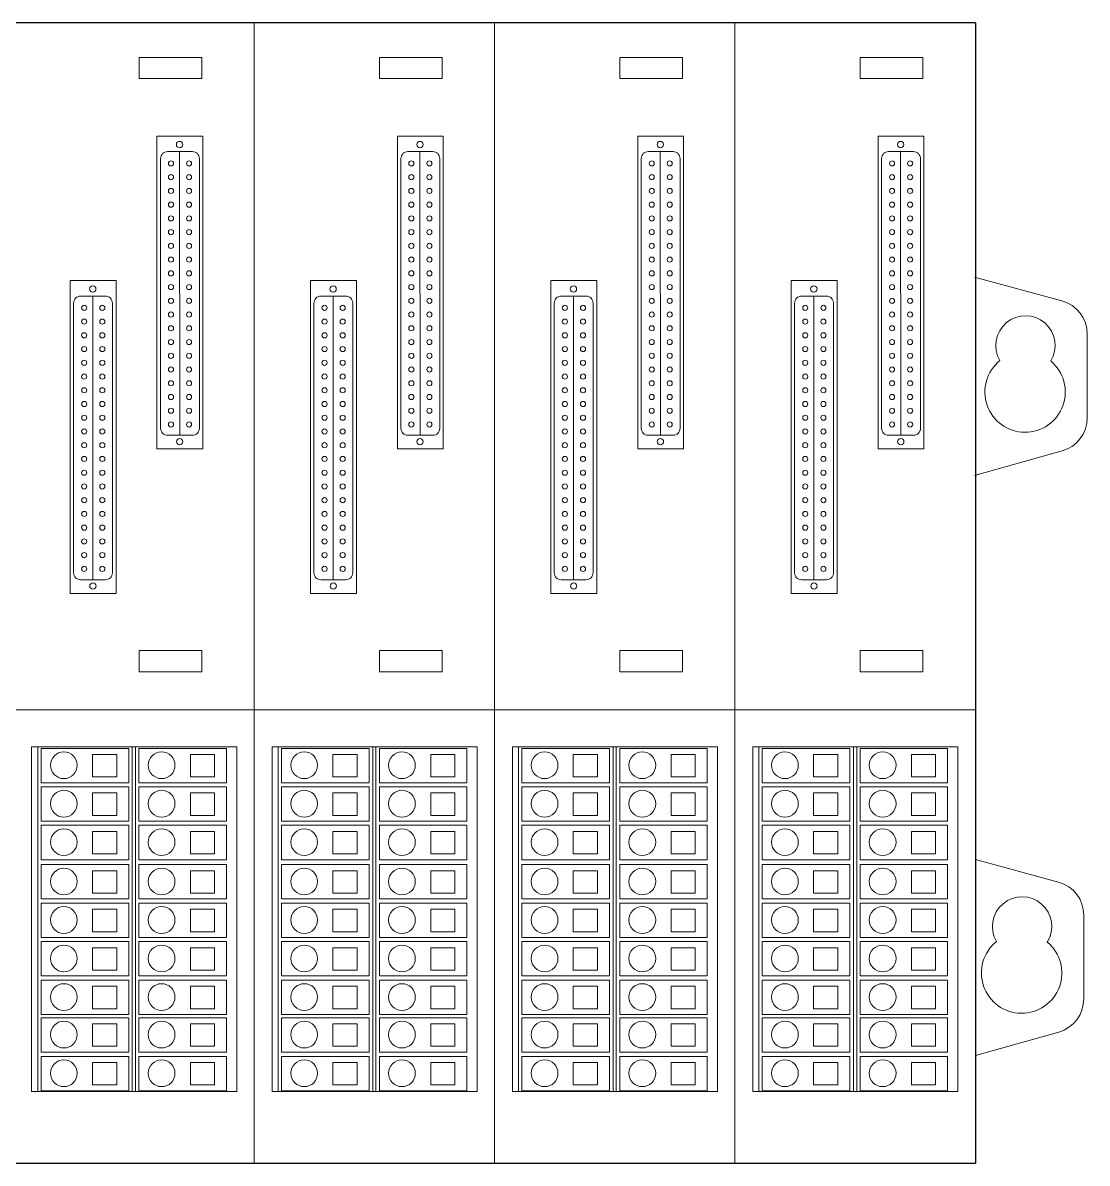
# Model space of a CAD drawing. Header units: millimetres. Extents: x 33157 to 59611, y -29750 to 1750.
# Drawn here: x 55006 to 55161, y -3571.9 to -3405.9 of the extents above; entities that cross this region are included whole.
import ezdxf

# ---------------------------------------------------------------- set-up
doc = ezdxf.new("R2010")
doc.units = ezdxf.units.MM
doc.layers.get('0').update_dxf_attribs({"lineweight": 18})
doc.layers.add('细实线', color=7, linetype='Continuous', lineweight=20)

msp = doc.modelspace()

# ---------------------------------------------------------------- linework, layer by layer
for p, q in [((55039.71, -3405.93), (55039.71, -3571.93)), ((55074.71, -3405.93), (55074.71, -3571.93)), ((55074.71, -3405.93), (55074.71, -3571.93)), ((55109.71, -3405.93), (55109.71, -3571.93)), ((55157.31, -3446.42), (55144.61, -3442.95)), ((55161, -3463.44), (55161, -3451.24)), ((55157.35, -3468.25), (55144.61, -3471.84)), ((55145, -3471.69), (55145.16, -3471.69)), ((54759.71, -3505.93), (55144.71, -3505.93)), ((55008.2, -3511.34), (55008.2, -3561.48)), ((55008.2, -3511.34), (55021.95, -3511.34)), ((55021.95, -3511.34), (55035.7, -3511.34)), ((55021.95, -3511.34), (55021.95, -3561.48)), ((55022.43, -3511.34), (55022.43, -3561.48)), ((55043.2, -3511.34), (55043.2, -3561.48)), ((55043.2, -3511.34), (55056.95, -3511.34)), ((55056.95, -3511.34), (55070.7, -3511.34)), ((55056.95, -3511.34), (55056.95, -3561.48)), ((55057.43, -3511.34), (55057.43, -3561.48)), ((55078.2, -3511.34), (55078.2, -3561.48)), ((55078.2, -3511.34), (55091.95, -3511.34)), ((55091.95, -3511.34), (55105.7, -3511.34)), ((55091.95, -3511.34), (55091.95, -3561.48)), ((55092.43, -3511.34), (55092.43, -3561.48)), ((55113.2, -3511.34), (55113.2, -3561.48)), ((55113.2, -3511.34), (55126.95, -3511.34)), ((55126.95, -3511.34), (55140.7, -3511.34)), ((55126.95, -3511.34), (55126.95, -3561.48)), ((55127.43, -3511.34), (55127.43, -3561.48)), ((55156.81, -3531), (55144.71, -3527.7)), ((55160.5, -3548.03), (55160.5, -3535.83)), ((55156.85, -3552.84), (55144.71, -3556.26))]:
    msp.add_line(p, q)
at = {"lineweight": 30}
msp.add_line((55144.71, -3405.93), (55144.71, -3571.93), dxfattribs=at)
msp.add_lwpolyline([(55144.71, -3405.93), (54759.71, -3405.93), (54759.71, -3571.93), (55144.71, -3571.93)], dxfattribs=at)
for points in [[(55022.95, -3410.97), (55022.95, -3414.05), (55032.07, -3414.05), (55032.07, -3410.97)], [(55057.95, -3410.97), (55057.95, -3414.05), (55067.07, -3414.05), (55067.07, -3410.97)], [(55092.95, -3410.97), (55092.95, -3414.05), (55102.07, -3414.05), (55102.07, -3410.97)], [(55127.95, -3410.97), (55127.95, -3414.05), (55137.07, -3414.05), (55137.07, -3410.97)], [(55022.95, -3497.31), (55022.95, -3500.39), (55032.07, -3500.39), (55032.07, -3497.31)], [(55057.95, -3497.31), (55057.95, -3500.39), (55067.07, -3500.39), (55067.07, -3497.31)], [(55092.95, -3497.31), (55092.95, -3500.39), (55102.07, -3500.39), (55102.07, -3497.31)], [(55127.95, -3497.31), (55127.95, -3500.39), (55137.07, -3500.39), (55137.07, -3497.31)], [(55007.29, -3511.34), (55007.29, -3561.48), (55037.18, -3561.48), (55037.18, -3511.34)], [(55008.69, -3511.55), (55008.69, -3516.55), (55021.43, -3516.55), (55021.43, -3511.55)], [(55016.16, -3512.44), (55016.16, -3515.7), (55019.68, -3515.7), (55019.68, -3512.44)], [(55022.92, -3511.55), (55022.92, -3516.55), (55035.66, -3516.55), (55035.66, -3511.55)], [(55030.4, -3512.44), (55030.4, -3515.7), (55033.91, -3515.7), (55033.91, -3512.44)], [(55042.29, -3511.34), (55042.29, -3561.48), (55072.18, -3561.48), (55072.18, -3511.34)], [(55043.69, -3511.55), (55043.69, -3516.55), (55056.43, -3516.55), (55056.43, -3511.55)], [(55051.16, -3512.44), (55051.16, -3515.7), (55054.68, -3515.7), (55054.68, -3512.44)], [(55057.92, -3511.55), (55057.92, -3516.55), (55070.66, -3516.55), (55070.66, -3511.55)], [(55065.4, -3512.44), (55065.4, -3515.7), (55068.91, -3515.7), (55068.91, -3512.44)], [(55077.29, -3511.34), (55077.29, -3561.48), (55107.18, -3561.48), (55107.18, -3511.34)], [(55078.69, -3511.55), (55078.69, -3516.55), (55091.43, -3516.55), (55091.43, -3511.55)], [(55086.16, -3512.44), (55086.16, -3515.7), (55089.68, -3515.7), (55089.68, -3512.44)], [(55092.92, -3511.55), (55092.92, -3516.55), (55105.66, -3516.55), (55105.66, -3511.55)], [(55100.4, -3512.44), (55100.4, -3515.7), (55103.91, -3515.7), (55103.91, -3512.44)], [(55112.29, -3511.34), (55112.29, -3561.48), (55142.18, -3561.48), (55142.18, -3511.34)], [(55113.69, -3511.55), (55113.69, -3516.55), (55126.43, -3516.55), (55126.43, -3511.55)], [(55121.16, -3512.44), (55121.16, -3515.7), (55124.68, -3515.7), (55124.68, -3512.44)], [(55127.92, -3511.55), (55127.92, -3516.55), (55140.66, -3516.55), (55140.66, -3511.55)], [(55135.4, -3512.44), (55135.4, -3515.7), (55138.91, -3515.7), (55138.91, -3512.44)], [(55008.69, -3517.15), (55008.69, -3522.15), (55021.43, -3522.15), (55021.43, -3517.15)], [(55022.92, -3517.15), (55022.92, -3522.15), (55035.66, -3522.15), (55035.66, -3517.15)], [(55043.69, -3517.15), (55043.69, -3522.15), (55056.43, -3522.15), (55056.43, -3517.15)], [(55057.92, -3517.15), (55057.92, -3522.15), (55070.66, -3522.15), (55070.66, -3517.15)], [(55078.69, -3517.15), (55078.69, -3522.15), (55091.43, -3522.15), (55091.43, -3517.15)], [(55092.92, -3517.15), (55092.92, -3522.15), (55105.66, -3522.15), (55105.66, -3517.15)], [(55113.69, -3517.15), (55113.69, -3522.15), (55126.43, -3522.15), (55126.43, -3517.15)], [(55127.92, -3517.15), (55127.92, -3522.15), (55140.66, -3522.15), (55140.66, -3517.15)], [(55016.16, -3518.04), (55016.16, -3521.3), (55019.68, -3521.3), (55019.68, -3518.04)], [(55030.4, -3518.04), (55030.4, -3521.3), (55033.91, -3521.3), (55033.91, -3518.04)], [(55051.16, -3518.04), (55051.16, -3521.3), (55054.68, -3521.3), (55054.68, -3518.04)], [(55065.4, -3518.04), (55065.4, -3521.3), (55068.91, -3521.3), (55068.91, -3518.04)], [(55086.16, -3518.04), (55086.16, -3521.3), (55089.68, -3521.3), (55089.68, -3518.04)], [(55100.4, -3518.04), (55100.4, -3521.3), (55103.91, -3521.3), (55103.91, -3518.04)], [(55121.16, -3518.04), (55121.16, -3521.3), (55124.68, -3521.3), (55124.68, -3518.04)], [(55135.4, -3518.04), (55135.4, -3521.3), (55138.91, -3521.3), (55138.91, -3518.04)], [(55008.69, -3522.75), (55008.69, -3527.75), (55021.43, -3527.75), (55021.43, -3522.75)], [(55016.16, -3523.64), (55016.16, -3526.9), (55019.68, -3526.9), (55019.68, -3523.64)], [(55022.92, -3522.75), (55022.92, -3527.75), (55035.66, -3527.75), (55035.66, -3522.75)], [(55030.4, -3523.64), (55030.4, -3526.9), (55033.91, -3526.9), (55033.91, -3523.64)], [(55043.69, -3522.75), (55043.69, -3527.75), (55056.43, -3527.75), (55056.43, -3522.75)], [(55051.16, -3523.64), (55051.16, -3526.9), (55054.68, -3526.9), (55054.68, -3523.64)], [(55057.92, -3522.75), (55057.92, -3527.75), (55070.66, -3527.75), (55070.66, -3522.75)], [(55065.4, -3523.64), (55065.4, -3526.9), (55068.91, -3526.9), (55068.91, -3523.64)], [(55078.69, -3522.75), (55078.69, -3527.75), (55091.43, -3527.75), (55091.43, -3522.75)], [(55086.16, -3523.64), (55086.16, -3526.9), (55089.68, -3526.9), (55089.68, -3523.64)], [(55092.92, -3522.75), (55092.92, -3527.75), (55105.66, -3527.75), (55105.66, -3522.75)], [(55100.4, -3523.64), (55100.4, -3526.9), (55103.91, -3526.9), (55103.91, -3523.64)], [(55113.69, -3522.75), (55113.69, -3527.75), (55126.43, -3527.75), (55126.43, -3522.75)], [(55121.16, -3523.64), (55121.16, -3526.9), (55124.68, -3526.9), (55124.68, -3523.64)], [(55127.92, -3522.75), (55127.92, -3527.75), (55140.66, -3527.75), (55140.66, -3522.75)], [(55135.4, -3523.64), (55135.4, -3526.9), (55138.91, -3526.9), (55138.91, -3523.64)], [(55008.69, -3528.47), (55008.69, -3533.47), (55021.43, -3533.47), (55021.43, -3528.47)], [(55022.92, -3528.47), (55022.92, -3533.47), (55035.66, -3533.47), (55035.66, -3528.47)], [(55043.69, -3528.47), (55043.69, -3533.47), (55056.43, -3533.47), (55056.43, -3528.47)], [(55057.92, -3528.47), (55057.92, -3533.47), (55070.66, -3533.47), (55070.66, -3528.47)], [(55078.69, -3528.47), (55078.69, -3533.47), (55091.43, -3533.47), (55091.43, -3528.47)], [(55092.92, -3528.47), (55092.92, -3533.47), (55105.66, -3533.47), (55105.66, -3528.47)], [(55113.69, -3528.47), (55113.69, -3533.47), (55126.43, -3533.47), (55126.43, -3528.47)], [(55127.92, -3528.47), (55127.92, -3533.47), (55140.66, -3533.47), (55140.66, -3528.47)], [(55016.16, -3529.37), (55016.16, -3532.63), (55019.68, -3532.63), (55019.68, -3529.37)], [(55030.4, -3529.37), (55030.4, -3532.63), (55033.91, -3532.63), (55033.91, -3529.37)], [(55051.16, -3529.37), (55051.16, -3532.63), (55054.68, -3532.63), (55054.68, -3529.37)], [(55065.4, -3529.37), (55065.4, -3532.63), (55068.91, -3532.63), (55068.91, -3529.37)], [(55086.16, -3529.37), (55086.16, -3532.63), (55089.68, -3532.63), (55089.68, -3529.37)], [(55100.4, -3529.37), (55100.4, -3532.63), (55103.91, -3532.63), (55103.91, -3529.37)], [(55121.16, -3529.37), (55121.16, -3532.63), (55124.68, -3532.63), (55124.68, -3529.37)], [(55135.4, -3529.37), (55135.4, -3532.63), (55138.91, -3532.63), (55138.91, -3529.37)], [(55008.69, -3534.07), (55008.69, -3539.07), (55021.43, -3539.07), (55021.43, -3534.07)], [(55022.92, -3534.07), (55022.92, -3539.07), (55035.66, -3539.07), (55035.66, -3534.07)], [(55043.69, -3534.07), (55043.69, -3539.07), (55056.43, -3539.07), (55056.43, -3534.07)], [(55057.92, -3534.07), (55057.92, -3539.07), (55070.66, -3539.07), (55070.66, -3534.07)], [(55078.69, -3534.07), (55078.69, -3539.07), (55091.43, -3539.07), (55091.43, -3534.07)], [(55092.92, -3534.07), (55092.92, -3539.07), (55105.66, -3539.07), (55105.66, -3534.07)], [(55113.69, -3534.07), (55113.69, -3539.07), (55126.43, -3539.07), (55126.43, -3534.07)], [(55127.92, -3534.07), (55127.92, -3539.07), (55140.66, -3539.07), (55140.66, -3534.07)], [(55016.16, -3534.97), (55016.16, -3538.23), (55019.68, -3538.23), (55019.68, -3534.97)], [(55030.4, -3534.97), (55030.4, -3538.23), (55033.91, -3538.23), (55033.91, -3534.97)], [(55051.16, -3534.97), (55051.16, -3538.23), (55054.68, -3538.23), (55054.68, -3534.97)], [(55065.4, -3534.97), (55065.4, -3538.23), (55068.91, -3538.23), (55068.91, -3534.97)], [(55086.16, -3534.97), (55086.16, -3538.23), (55089.68, -3538.23), (55089.68, -3534.97)], [(55100.4, -3534.97), (55100.4, -3538.23), (55103.91, -3538.23), (55103.91, -3534.97)], [(55121.16, -3534.97), (55121.16, -3538.23), (55124.68, -3538.23), (55124.68, -3534.97)], [(55135.4, -3534.97), (55135.4, -3538.23), (55138.91, -3538.23), (55138.91, -3534.97)], [(55008.69, -3539.67), (55008.69, -3544.67), (55021.43, -3544.67), (55021.43, -3539.67)], [(55016.16, -3540.57), (55016.16, -3543.83), (55019.68, -3543.83), (55019.68, -3540.57)], [(55022.92, -3539.67), (55022.92, -3544.67), (55035.66, -3544.67), (55035.66, -3539.67)], [(55030.4, -3540.57), (55030.4, -3543.83), (55033.91, -3543.83), (55033.91, -3540.57)], [(55043.69, -3539.67), (55043.69, -3544.67), (55056.43, -3544.67), (55056.43, -3539.67)], [(55051.16, -3540.57), (55051.16, -3543.83), (55054.68, -3543.83), (55054.68, -3540.57)], [(55057.92, -3539.67), (55057.92, -3544.67), (55070.66, -3544.67), (55070.66, -3539.67)], [(55065.4, -3540.57), (55065.4, -3543.83), (55068.91, -3543.83), (55068.91, -3540.57)], [(55078.69, -3539.67), (55078.69, -3544.67), (55091.43, -3544.67), (55091.43, -3539.67)], [(55086.16, -3540.57), (55086.16, -3543.83), (55089.68, -3543.83), (55089.68, -3540.57)], [(55092.92, -3539.67), (55092.92, -3544.67), (55105.66, -3544.67), (55105.66, -3539.67)], [(55100.4, -3540.57), (55100.4, -3543.83), (55103.91, -3543.83), (55103.91, -3540.57)], [(55113.69, -3539.67), (55113.69, -3544.67), (55126.43, -3544.67), (55126.43, -3539.67)], [(55121.16, -3540.57), (55121.16, -3543.83), (55124.68, -3543.83), (55124.68, -3540.57)], [(55127.92, -3539.67), (55127.92, -3544.67), (55140.66, -3544.67), (55140.66, -3539.67)], [(55135.4, -3540.57), (55135.4, -3543.83), (55138.91, -3543.83), (55138.91, -3540.57)], [(55008.69, -3545.29), (55008.69, -3550.29), (55021.43, -3550.29), (55021.43, -3545.29)], [(55022.92, -3545.29), (55022.92, -3550.29), (55035.66, -3550.29), (55035.66, -3545.29)], [(55043.69, -3545.29), (55043.69, -3550.29), (55056.43, -3550.29), (55056.43, -3545.29)], [(55057.92, -3545.29), (55057.92, -3550.29), (55070.66, -3550.29), (55070.66, -3545.29)], [(55078.69, -3545.29), (55078.69, -3550.29), (55091.43, -3550.29), (55091.43, -3545.29)], [(55092.92, -3545.29), (55092.92, -3550.29), (55105.66, -3550.29), (55105.66, -3545.29)], [(55113.69, -3545.29), (55113.69, -3550.29), (55126.43, -3550.29), (55126.43, -3545.29)], [(55127.92, -3545.29), (55127.92, -3550.29), (55140.66, -3550.29), (55140.66, -3545.29)], [(55016.16, -3546.18), (55016.16, -3549.44), (55019.68, -3549.44), (55019.68, -3546.18)], [(55030.4, -3546.18), (55030.4, -3549.44), (55033.91, -3549.44), (55033.91, -3546.18)], [(55051.16, -3546.18), (55051.16, -3549.44), (55054.68, -3549.44), (55054.68, -3546.18)], [(55065.4, -3546.18), (55065.4, -3549.44), (55068.91, -3549.44), (55068.91, -3546.18)], [(55086.16, -3546.18), (55086.16, -3549.44), (55089.68, -3549.44), (55089.68, -3546.18)], [(55100.4, -3546.18), (55100.4, -3549.44), (55103.91, -3549.44), (55103.91, -3546.18)], [(55121.16, -3546.18), (55121.16, -3549.44), (55124.68, -3549.44), (55124.68, -3546.18)], [(55135.4, -3546.18), (55135.4, -3549.44), (55138.91, -3549.44), (55138.91, -3546.18)], [(55008.69, -3550.75), (55008.69, -3555.75), (55021.43, -3555.75), (55021.43, -3550.75)], [(55016.16, -3551.65), (55016.16, -3554.9), (55019.68, -3554.9), (55019.68, -3551.65)], [(55022.92, -3550.75), (55022.92, -3555.75), (55035.66, -3555.75), (55035.66, -3550.75)], [(55030.4, -3551.65), (55030.4, -3554.9), (55033.91, -3554.9), (55033.91, -3551.65)], [(55043.69, -3550.75), (55043.69, -3555.75), (55056.43, -3555.75), (55056.43, -3550.75)], [(55051.16, -3551.65), (55051.16, -3554.9), (55054.68, -3554.9), (55054.68, -3551.65)], [(55057.92, -3550.75), (55057.92, -3555.75), (55070.66, -3555.75), (55070.66, -3550.75)], [(55065.4, -3551.65), (55065.4, -3554.9), (55068.91, -3554.9), (55068.91, -3551.65)], [(55078.69, -3550.75), (55078.69, -3555.75), (55091.43, -3555.75), (55091.43, -3550.75)], [(55086.16, -3551.65), (55086.16, -3554.9), (55089.68, -3554.9), (55089.68, -3551.65)], [(55092.92, -3550.75), (55092.92, -3555.75), (55105.66, -3555.75), (55105.66, -3550.75)], [(55100.4, -3551.65), (55100.4, -3554.9), (55103.91, -3554.9), (55103.91, -3551.65)], [(55113.69, -3550.75), (55113.69, -3555.75), (55126.43, -3555.75), (55126.43, -3550.75)], [(55121.16, -3551.65), (55121.16, -3554.9), (55124.68, -3554.9), (55124.68, -3551.65)], [(55127.92, -3550.75), (55127.92, -3555.75), (55140.66, -3555.75), (55140.66, -3550.75)], [(55135.4, -3551.65), (55135.4, -3554.9), (55138.91, -3554.9), (55138.91, -3551.65)], [(55008.69, -3556.38), (55008.69, -3561.38), (55021.43, -3561.38), (55021.43, -3556.38)], [(55016.16, -3557.27), (55016.16, -3560.53), (55019.68, -3560.53), (55019.68, -3557.27)], [(55022.92, -3556.38), (55022.92, -3561.38), (55035.66, -3561.38), (55035.66, -3556.38)], [(55030.4, -3557.27), (55030.4, -3560.53), (55033.91, -3560.53), (55033.91, -3557.27)], [(55043.69, -3556.38), (55043.69, -3561.38), (55056.43, -3561.38), (55056.43, -3556.38)], [(55051.16, -3557.27), (55051.16, -3560.53), (55054.68, -3560.53), (55054.68, -3557.27)], [(55057.92, -3556.38), (55057.92, -3561.38), (55070.66, -3561.38), (55070.66, -3556.38)], [(55065.4, -3557.27), (55065.4, -3560.53), (55068.91, -3560.53), (55068.91, -3557.27)], [(55078.69, -3556.38), (55078.69, -3561.38), (55091.43, -3561.38), (55091.43, -3556.38)], [(55086.16, -3557.27), (55086.16, -3560.53), (55089.68, -3560.53), (55089.68, -3557.27)], [(55092.92, -3556.38), (55092.92, -3561.38), (55105.66, -3561.38), (55105.66, -3556.38)], [(55100.4, -3557.27), (55100.4, -3560.53), (55103.91, -3560.53), (55103.91, -3557.27)], [(55113.69, -3556.38), (55113.69, -3561.38), (55126.43, -3561.38), (55126.43, -3556.38)], [(55121.16, -3557.27), (55121.16, -3560.53), (55124.68, -3560.53), (55124.68, -3557.27)], [(55127.92, -3556.38), (55127.92, -3561.38), (55140.66, -3561.38), (55140.66, -3556.38)], [(55135.4, -3557.27), (55135.4, -3560.53), (55138.91, -3560.53), (55138.91, -3557.27)]]:
    msp.add_lwpolyline(points, close=True)
for centre in [(55011.98, -3514), (55026.21, -3514), (55046.98, -3514), (55061.21, -3514), (55081.98, -3514), (55096.21, -3514), (55116.98, -3514), (55131.21, -3514), (55011.98, -3519.6), (55026.21, -3519.6), (55046.98, -3519.6), (55061.21, -3519.6), (55081.98, -3519.6), (55096.21, -3519.6), (55116.98, -3519.6), (55131.21, -3519.6), (55011.98, -3525.2), (55026.21, -3525.2), (55046.98, -3525.2), (55061.21, -3525.2), (55081.98, -3525.2), (55096.21, -3525.2), (55116.98, -3525.2), (55131.21, -3525.2), (55011.98, -3530.93), (55026.21, -3530.93), (55046.98, -3530.93), (55061.21, -3530.93), (55081.98, -3530.93), (55096.21, -3530.93), (55116.98, -3530.93), (55131.21, -3530.93), (55011.98, -3536.53), (55026.21, -3536.53), (55046.98, -3536.53), (55061.21, -3536.53), (55081.98, -3536.53), (55096.21, -3536.53), (55116.98, -3536.53), (55131.21, -3536.53), (55011.98, -3542.13), (55026.21, -3542.13), (55046.98, -3542.13), (55061.21, -3542.13), (55081.98, -3542.13), (55096.21, -3542.13), (55116.98, -3542.13), (55131.21, -3542.13), (55011.98, -3547.75), (55026.21, -3547.75), (55046.98, -3547.75), (55061.21, -3547.75), (55081.98, -3547.75), (55096.21, -3547.75), (55116.98, -3547.75), (55131.21, -3547.75), (55011.98, -3553.21), (55026.21, -3553.21), (55046.98, -3553.21), (55061.21, -3553.21), (55081.98, -3553.21), (55096.21, -3553.21), (55116.98, -3553.21), (55131.21, -3553.21), (55011.98, -3558.84), (55026.21, -3558.84), (55046.98, -3558.84), (55061.21, -3558.84), (55081.98, -3558.84), (55096.21, -3558.84), (55116.98, -3558.84), (55131.21, -3558.84)]:
    msp.add_circle(centre, 1.95)
for centre, radius, start, end in [((55156, -3451.24), 5, 0, 74.7449), ((55152.01, -3452.89), 4.32, 328.3, 210.6524), ((55151.95, -3459.67), 5.86, 128.6083, 50.3442), ((55156, -3463.44), 5, 285.7247, 0), ((55155.5, -3535.83), 5, 0, 74.7449), ((55151.51, -3537.47), 4.32, 328.3, 210.6524), ((55151.45, -3544.25), 5.86, 128.6083, 50.3442), ((55155.5, -3548.03), 5, 285.7247, 0)]:
    msp.add_arc(centre, radius, start, end)
at = {"layer": '细实线'}
for p, q in [((55028.83, -3424.7), (55028.85, -3465.98)), ((55063.83, -3424.7), (55063.85, -3465.98)), ((55098.83, -3424.7), (55098.85, -3465.98)), ((55133.83, -3424.7), (55133.85, -3465.98)), ((55016.19, -3445.72), (55016.21, -3487)), ((55051.19, -3445.72), (55051.21, -3487)), ((55086.19, -3445.72), (55086.21, -3487)), ((55121.19, -3445.72), (55121.21, -3487))]:
    msp.add_line(p, q, dxfattribs=at)
for points in [[(55025.54, -3422.42), (55032.21, -3422.42), (55032.21, -3467.96), (55025.54, -3467.96)], [(55060.54, -3422.42), (55067.21, -3422.42), (55067.21, -3467.96), (55060.54, -3467.96)], [(55095.54, -3422.42), (55102.21, -3422.42), (55102.21, -3467.96), (55095.54, -3467.96)], [(55130.54, -3422.42), (55137.21, -3422.42), (55137.21, -3467.96), (55130.54, -3467.96)], [(55012.91, -3443.44), (55019.58, -3443.44), (55019.58, -3488.98), (55012.91, -3488.98)], [(55047.91, -3443.44), (55054.58, -3443.44), (55054.58, -3488.98), (55047.91, -3488.98)], [(55082.91, -3443.44), (55089.58, -3443.44), (55089.58, -3488.98), (55082.91, -3488.98)], [(55117.91, -3443.44), (55124.58, -3443.44), (55124.58, -3488.98), (55117.91, -3488.98)]]:
    msp.add_lwpolyline(points, close=True, dxfattribs=at)
for points in [[(55027.06, -3424.68), (55030.72, -3424.68, -0.414214), (55031.72, -3425.68), (55031.72, -3464.96, -0.414214), (55030.72, -3465.96), (55027.06, -3465.96, -0.414214), (55026.06, -3464.96), (55026.06, -3425.68, -0.414214)], [(55062.06, -3424.68), (55065.72, -3424.68, -0.414214), (55066.72, -3425.68), (55066.72, -3464.96, -0.414214), (55065.72, -3465.96), (55062.06, -3465.96, -0.414214), (55061.06, -3464.96), (55061.06, -3425.68, -0.414214)], [(55097.06, -3424.68), (55100.72, -3424.68, -0.414214), (55101.72, -3425.68), (55101.72, -3464.96, -0.414214), (55100.72, -3465.96), (55097.06, -3465.96, -0.414214), (55096.06, -3464.96), (55096.06, -3425.68, -0.414214)], [(55132.06, -3424.68), (55135.72, -3424.68, -0.414214), (55136.72, -3425.68), (55136.72, -3464.96, -0.414214), (55135.72, -3465.96), (55132.06, -3465.96, -0.414214), (55131.06, -3464.96), (55131.06, -3425.68, -0.414214)], [(55014.39, -3445.72), (55018.05, -3445.72, -0.414214), (55019.05, -3446.72), (55019.05, -3486, -0.414214), (55018.05, -3487), (55014.39, -3487, -0.414214), (55013.39, -3486), (55013.39, -3446.72, -0.414214)], [(55049.39, -3445.72), (55053.05, -3445.72, -0.414214), (55054.05, -3446.72), (55054.05, -3486, -0.414214), (55053.05, -3487), (55049.39, -3487, -0.414214), (55048.39, -3486), (55048.39, -3446.72, -0.414214)], [(55084.39, -3445.72), (55088.05, -3445.72, -0.414214), (55089.05, -3446.72), (55089.05, -3486, -0.414214), (55088.05, -3487), (55084.39, -3487, -0.414214), (55083.39, -3486), (55083.39, -3446.72, -0.414214)], [(55119.39, -3445.72), (55123.05, -3445.72, -0.414214), (55124.05, -3446.72), (55124.05, -3486, -0.414214), (55123.05, -3487), (55119.39, -3487, -0.414214), (55118.39, -3486), (55118.39, -3446.72, -0.414214)]]:
    msp.add_lwpolyline(points, format="xyb", close=True, dxfattribs=at)
for centre, radius in [((55028.83, -3423.65), 0.462), ((55063.83, -3423.65), 0.462), ((55098.83, -3423.65), 0.462), ((55133.83, -3423.65), 0.462), ((55027.58, -3426.4), 0.373), ((55030.21, -3426.4), 0.373), ((55062.58, -3426.4), 0.373), ((55065.21, -3426.4), 0.373), ((55097.58, -3426.4), 0.373), ((55100.21, -3426.4), 0.373), ((55132.58, -3426.4), 0.373), ((55135.21, -3426.4), 0.373), ((55027.58, -3428.4), 0.373), ((55030.21, -3428.4), 0.373), ((55062.58, -3428.4), 0.373), ((55065.21, -3428.4), 0.373), ((55097.58, -3428.4), 0.373), ((55100.21, -3428.4), 0.373), ((55132.58, -3428.4), 0.373), ((55135.21, -3428.4), 0.373), ((55027.58, -3430.4), 0.373), ((55030.21, -3430.4), 0.373), ((55062.58, -3430.4), 0.373), ((55065.21, -3430.4), 0.373), ((55097.58, -3430.4), 0.373), ((55100.21, -3430.4), 0.373), ((55132.58, -3430.4), 0.373), ((55135.21, -3430.4), 0.373), ((55027.58, -3432.4), 0.373), ((55030.21, -3432.4), 0.373), ((55062.58, -3432.4), 0.373), ((55065.21, -3432.4), 0.373), ((55097.58, -3432.4), 0.373), ((55100.21, -3432.4), 0.373), ((55132.58, -3432.4), 0.373), ((55135.21, -3432.4), 0.373), ((55027.58, -3434.4), 0.373), ((55030.21, -3434.4), 0.373), ((55062.58, -3434.4), 0.373), ((55065.21, -3434.4), 0.373), ((55097.58, -3434.4), 0.373), ((55100.21, -3434.4), 0.373), ((55132.58, -3434.4), 0.373), ((55135.21, -3434.4), 0.373), ((55027.58, -3436.4), 0.373), ((55030.21, -3436.4), 0.373), ((55062.58, -3436.4), 0.373), ((55065.21, -3436.4), 0.373), ((55097.58, -3436.4), 0.373), ((55100.21, -3436.4), 0.373), ((55132.58, -3436.4), 0.373), ((55135.21, -3436.4), 0.373), ((55027.58, -3438.4), 0.373), ((55030.21, -3438.4), 0.373), ((55062.58, -3438.4), 0.373), ((55065.21, -3438.4), 0.373), ((55097.58, -3438.4), 0.373), ((55100.21, -3438.4), 0.373), ((55132.58, -3438.4), 0.373), ((55135.21, -3438.4), 0.373), ((55027.58, -3440.4), 0.373), ((55030.21, -3440.4), 0.373), ((55062.58, -3440.4), 0.373), ((55065.21, -3440.4), 0.373), ((55097.58, -3440.4), 0.373), ((55100.21, -3440.4), 0.373), ((55132.58, -3440.4), 0.373), ((55135.21, -3440.4), 0.373), ((55027.58, -3442.4), 0.373), ((55030.21, -3442.4), 0.373), ((55062.58, -3442.4), 0.373), ((55065.21, -3442.4), 0.373), ((55097.58, -3442.4), 0.373), ((55100.21, -3442.4), 0.373), ((55132.58, -3442.4), 0.373), ((55135.21, -3442.4), 0.373), ((55016.19, -3444.67), 0.462), ((55027.58, -3444.4), 0.373), ((55030.21, -3444.4), 0.373), ((55051.19, -3444.67), 0.462), ((55062.58, -3444.4), 0.373), ((55065.21, -3444.4), 0.373), ((55086.19, -3444.67), 0.462), ((55097.58, -3444.4), 0.373), ((55100.21, -3444.4), 0.373), ((55121.19, -3444.67), 0.462), ((55132.58, -3444.4), 0.373), ((55135.21, -3444.4), 0.373), ((55027.58, -3446.4), 0.373), ((55030.21, -3446.4), 0.373), ((55062.58, -3446.4), 0.373), ((55065.21, -3446.4), 0.373), ((55097.58, -3446.4), 0.373), ((55100.21, -3446.4), 0.373), ((55132.58, -3446.4), 0.373), ((55135.21, -3446.4), 0.373), ((55014.94, -3447.42), 0.373), ((55017.58, -3447.42), 0.373), ((55049.94, -3447.42), 0.373), ((55052.58, -3447.42), 0.373), ((55084.94, -3447.42), 0.373), ((55087.58, -3447.42), 0.373), ((55119.94, -3447.42), 0.373), ((55122.58, -3447.42), 0.373), ((55014.94, -3449.42), 0.373), ((55017.58, -3449.42), 0.373), ((55027.58, -3448.4), 0.373), ((55030.21, -3448.4), 0.373), ((55049.94, -3449.42), 0.373), ((55052.58, -3449.42), 0.373), ((55062.58, -3448.4), 0.373), ((55065.21, -3448.4), 0.373), ((55084.94, -3449.42), 0.373), ((55087.58, -3449.42), 0.373), ((55097.58, -3448.4), 0.373), ((55100.21, -3448.4), 0.373), ((55119.94, -3449.42), 0.373), ((55122.58, -3449.42), 0.373), ((55132.58, -3448.4), 0.373), ((55135.21, -3448.4), 0.373), ((55014.94, -3451.42), 0.373), ((55017.58, -3451.42), 0.373), ((55027.58, -3450.4), 0.373), ((55030.21, -3450.4), 0.373), ((55049.94, -3451.42), 0.373), ((55052.58, -3451.42), 0.373), ((55062.58, -3450.4), 0.373), ((55065.21, -3450.4), 0.373), ((55084.94, -3451.42), 0.373), ((55087.58, -3451.42), 0.373), ((55097.58, -3450.4), 0.373), ((55100.21, -3450.4), 0.373), ((55119.94, -3451.42), 0.373), ((55122.58, -3451.42), 0.373), ((55132.58, -3450.4), 0.373), ((55135.21, -3450.4), 0.373), ((55027.58, -3452.4), 0.373), ((55030.21, -3452.4), 0.373), ((55062.58, -3452.4), 0.373), ((55065.21, -3452.4), 0.373), ((55097.58, -3452.4), 0.373), ((55100.21, -3452.4), 0.373), ((55132.58, -3452.4), 0.373), ((55135.21, -3452.4), 0.373), ((55014.94, -3453.42), 0.373), ((55017.58, -3453.42), 0.373), ((55027.58, -3454.4), 0.373), ((55030.21, -3454.4), 0.373), ((55049.94, -3453.42), 0.373), ((55052.58, -3453.42), 0.373), ((55062.58, -3454.4), 0.373), ((55065.21, -3454.4), 0.373), ((55084.94, -3453.42), 0.373), ((55087.58, -3453.42), 0.373), ((55097.58, -3454.4), 0.373), ((55100.21, -3454.4), 0.373), ((55119.94, -3453.42), 0.373), ((55122.58, -3453.42), 0.373), ((55132.58, -3454.4), 0.373), ((55135.21, -3454.4), 0.373), ((55014.94, -3455.42), 0.373), ((55017.58, -3455.42), 0.373), ((55027.58, -3456.4), 0.373), ((55030.21, -3456.4), 0.373), ((55049.94, -3455.42), 0.373), ((55052.58, -3455.42), 0.373), ((55062.58, -3456.4), 0.373), ((55065.21, -3456.4), 0.373), ((55084.94, -3455.42), 0.373), ((55087.58, -3455.42), 0.373), ((55097.58, -3456.4), 0.373), ((55100.21, -3456.4), 0.373), ((55119.94, -3455.42), 0.373), ((55122.58, -3455.42), 0.373), ((55132.58, -3456.4), 0.373), ((55135.21, -3456.4), 0.373), ((55014.94, -3457.42), 0.373), ((55017.58, -3457.42), 0.373), ((55049.94, -3457.42), 0.373), ((55052.58, -3457.42), 0.373), ((55084.94, -3457.42), 0.373), ((55087.58, -3457.42), 0.373), ((55119.94, -3457.42), 0.373), ((55122.58, -3457.42), 0.373), ((55014.94, -3459.42), 0.373), ((55017.58, -3459.42), 0.373), ((55027.58, -3458.4), 0.373), ((55030.21, -3458.4), 0.373), ((55049.94, -3459.42), 0.373), ((55052.58, -3459.42), 0.373), ((55062.58, -3458.4), 0.373), ((55065.21, -3458.4), 0.373), ((55084.94, -3459.42), 0.373), ((55087.58, -3459.42), 0.373), ((55097.58, -3458.4), 0.373), ((55100.21, -3458.4), 0.373), ((55119.94, -3459.42), 0.373), ((55122.58, -3459.42), 0.373), ((55132.58, -3458.4), 0.373), ((55135.21, -3458.4), 0.373), ((55014.94, -3461.42), 0.373), ((55017.58, -3461.42), 0.373), ((55027.58, -3460.4), 0.373), ((55030.21, -3460.4), 0.373), ((55049.94, -3461.42), 0.373), ((55052.58, -3461.42), 0.373), ((55062.58, -3460.4), 0.373), ((55065.21, -3460.4), 0.373), ((55084.94, -3461.42), 0.373), ((55087.58, -3461.42), 0.373), ((55097.58, -3460.4), 0.373), ((55100.21, -3460.4), 0.373), ((55119.94, -3461.42), 0.373), ((55122.58, -3461.42), 0.373), ((55132.58, -3460.4), 0.373), ((55135.21, -3460.4), 0.373), ((55027.58, -3462.4), 0.373), ((55030.21, -3462.4), 0.373), ((55062.58, -3462.4), 0.373), ((55065.21, -3462.4), 0.373), ((55097.58, -3462.4), 0.373), ((55100.21, -3462.4), 0.373), ((55132.58, -3462.4), 0.373), ((55135.21, -3462.4), 0.373), ((55014.94, -3463.42), 0.373), ((55017.58, -3463.42), 0.373), ((55027.58, -3464.4), 0.373), ((55030.21, -3464.4), 0.373), ((55049.94, -3463.42), 0.373), ((55052.58, -3463.42), 0.373), ((55062.58, -3464.4), 0.373), ((55065.21, -3464.4), 0.373), ((55084.94, -3463.42), 0.373), ((55087.58, -3463.42), 0.373), ((55097.58, -3464.4), 0.373), ((55100.21, -3464.4), 0.373), ((55119.94, -3463.42), 0.373), ((55122.58, -3463.42), 0.373), ((55132.58, -3464.4), 0.373), ((55135.21, -3464.4), 0.373), ((55014.94, -3465.42), 0.373), ((55017.58, -3465.42), 0.373), ((55049.94, -3465.42), 0.373), ((55052.58, -3465.42), 0.373), ((55084.94, -3465.42), 0.373), ((55087.58, -3465.42), 0.373), ((55119.94, -3465.42), 0.373), ((55122.58, -3465.42), 0.373), ((55014.94, -3467.42), 0.373), ((55017.58, -3467.42), 0.373), ((55028.85, -3466.9), 0.462), ((55049.94, -3467.42), 0.373), ((55052.58, -3467.42), 0.373), ((55063.85, -3466.9), 0.462), ((55084.94, -3467.42), 0.373), ((55087.58, -3467.42), 0.373), ((55098.85, -3466.9), 0.462), ((55119.94, -3467.42), 0.373), ((55122.58, -3467.42), 0.373), ((55133.85, -3466.9), 0.462), ((55014.94, -3469.42), 0.373), ((55017.58, -3469.42), 0.373), ((55049.94, -3469.42), 0.373), ((55052.58, -3469.42), 0.373), ((55084.94, -3469.42), 0.373), ((55087.58, -3469.42), 0.373), ((55119.94, -3469.42), 0.373), ((55122.58, -3469.42), 0.373), ((55014.94, -3471.42), 0.373), ((55017.58, -3471.42), 0.373), ((55049.94, -3471.42), 0.373), ((55052.58, -3471.42), 0.373), ((55084.94, -3471.42), 0.373), ((55087.58, -3471.42), 0.373), ((55119.94, -3471.42), 0.373), ((55122.58, -3471.42), 0.373), ((55014.94, -3473.42), 0.373), ((55017.58, -3473.42), 0.373), ((55049.94, -3473.42), 0.373), ((55052.58, -3473.42), 0.373), ((55084.94, -3473.42), 0.373), ((55087.58, -3473.42), 0.373), ((55119.94, -3473.42), 0.373), ((55122.58, -3473.42), 0.373), ((55014.94, -3475.42), 0.373), ((55017.58, -3475.42), 0.373), ((55049.94, -3475.42), 0.373), ((55052.58, -3475.42), 0.373), ((55084.94, -3475.42), 0.373), ((55087.58, -3475.42), 0.373), ((55119.94, -3475.42), 0.373), ((55122.58, -3475.42), 0.373), ((55014.94, -3477.42), 0.373), ((55017.58, -3477.42), 0.373), ((55049.94, -3477.42), 0.373), ((55052.58, -3477.42), 0.373), ((55084.94, -3477.42), 0.373), ((55087.58, -3477.42), 0.373), ((55119.94, -3477.42), 0.373), ((55122.58, -3477.42), 0.373), ((55014.94, -3479.42), 0.373), ((55017.58, -3479.42), 0.373), ((55049.94, -3479.42), 0.373), ((55052.58, -3479.42), 0.373), ((55084.94, -3479.42), 0.373), ((55087.58, -3479.42), 0.373), ((55119.94, -3479.42), 0.373), ((55122.58, -3479.42), 0.373), ((55014.94, -3481.42), 0.373), ((55017.58, -3481.42), 0.373), ((55049.94, -3481.42), 0.373), ((55052.58, -3481.42), 0.373), ((55084.94, -3481.42), 0.373), ((55087.58, -3481.42), 0.373), ((55119.94, -3481.42), 0.373), ((55122.58, -3481.42), 0.373), ((55014.94, -3483.42), 0.373), ((55017.58, -3483.42), 0.373), ((55049.94, -3483.42), 0.373), ((55052.58, -3483.42), 0.373), ((55084.94, -3483.42), 0.373), ((55087.58, -3483.42), 0.373), ((55119.94, -3483.42), 0.373), ((55122.58, -3483.42), 0.373), ((55014.94, -3485.42), 0.373), ((55017.58, -3485.42), 0.373), ((55049.94, -3485.42), 0.373), ((55052.58, -3485.42), 0.373), ((55084.94, -3485.42), 0.373), ((55087.58, -3485.42), 0.373), ((55119.94, -3485.42), 0.373), ((55122.58, -3485.42), 0.373), ((55016.21, -3487.92), 0.462), ((55051.21, -3487.92), 0.462), ((55086.21, -3487.92), 0.462), ((55121.21, -3487.92), 0.462)]:
    msp.add_circle(centre, radius, dxfattribs=at)

doc.saveas('drawing.dxf')
